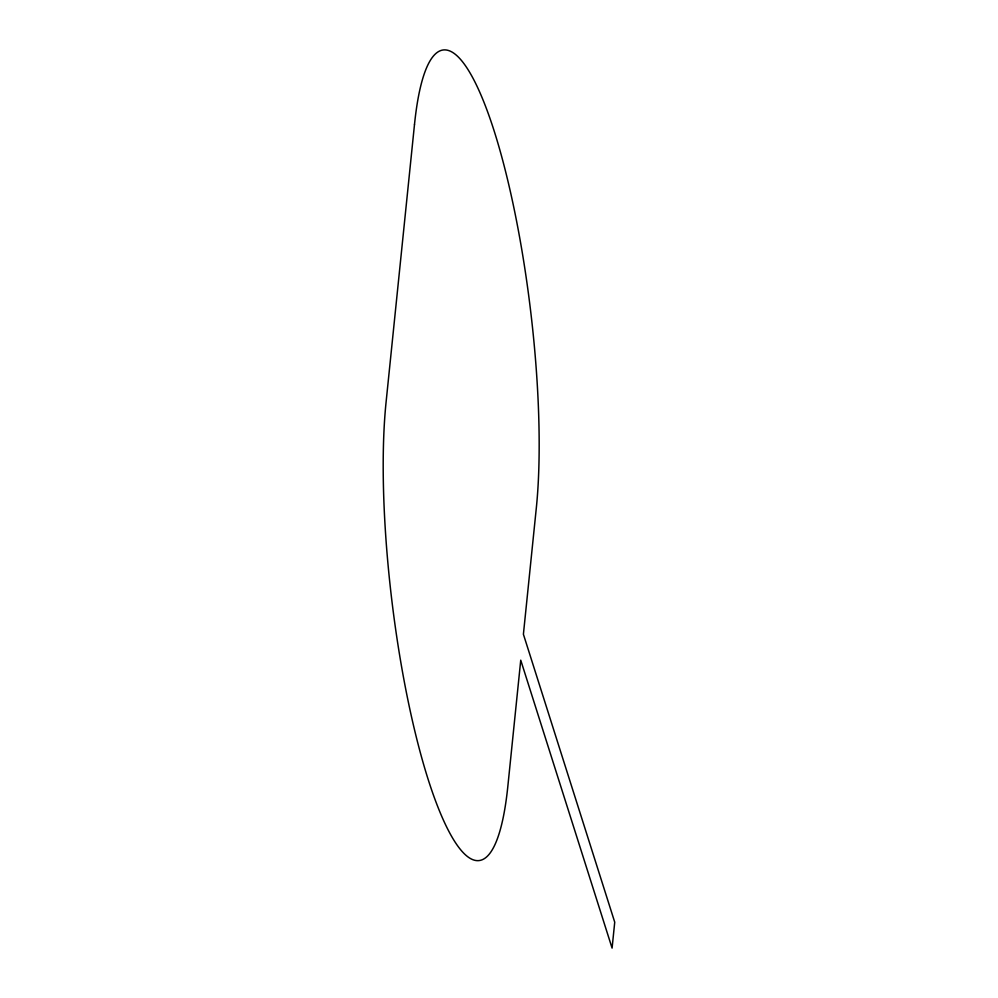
<?xml version="1.0" encoding="UTF-8"?>
<svg xmlns="http://www.w3.org/2000/svg" width="998" height="998" viewBox="0 0 998 998"><rect width="100%" height="100%" fill="white"/><g stroke="black" fill="none" stroke-linecap="round" stroke-linejoin="round"><path stroke-width="1.5" d="M414.494 124.525L386.089 402.094A268.462 55.501 83.1 0 0 428.055 779.101A268.462 55.501 83.1 0 0 507.87 786L520.744 660.177L612.086 948.1L614.731 922.189L523.401 634.266L536.275 508.431A268.462 55.501 83.1 0 0 494.309 131.437A268.462 55.501 83.1 0 0 414.494 124.525"/></g></svg>
